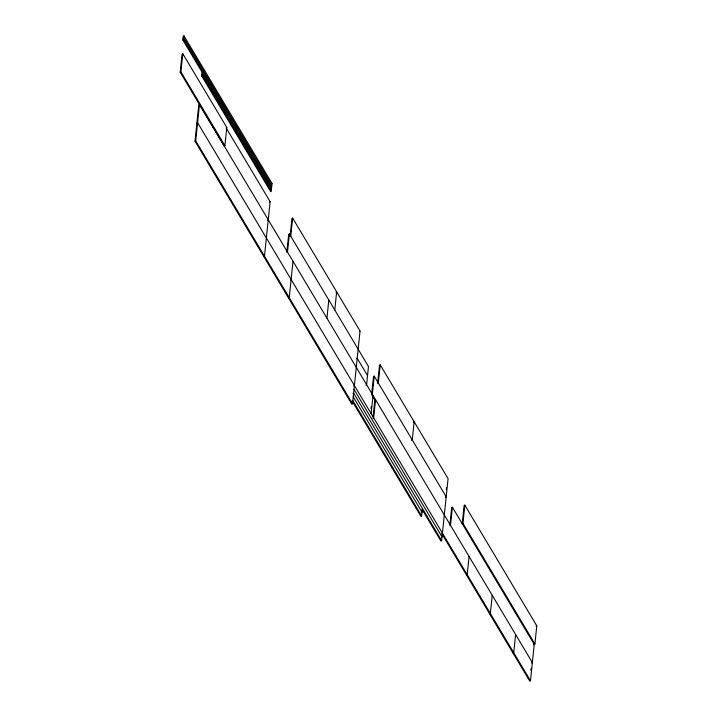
<?xml version="1.0" encoding="UTF-8"?>
<svg xmlns="http://www.w3.org/2000/svg" width="717" height="717" viewBox="0 0 717 717"><rect width="100%" height="100%" fill="white"/><g stroke="black" fill="none" stroke-linecap="round" stroke-linejoin="round"><path stroke-width="1.08" d="M202.328 72.596L182.889 40.009L183.283 36.235L183.964 35.85L272.003 183.444L271.223 190.991L270.533 191.376L201.764 76.065L202.149 72.3L202.839 71.906L202.445 75.679L271.223 190.991M180.209 72.247L182.082 54.071L182.772 53.685L226.787 127.474L224.905 145.659L224.224 146.044L180.209 72.247L180.89 71.861L182.772 53.685M271.609 187.218L183.579 39.623L183.964 35.85M290.071 236.646L291.944 218.47L292.635 218.076L360.042 331.039L352.522 403.752L351.841 404.146L195.024 141.24L198.779 104.888L199.469 104.494L532.355 662.58L531.664 662.974M352.522 403.752L195.714 140.855L199.469 104.494M270.533 191.376L270.73 189.494L271.42 189.1L202.642 73.797L201.952 74.183M226.787 127.474L226.106 127.868L270.121 201.62L264.492 256.157L263.802 256.552M289.381 233.912L287.499 252.088L286.818 252.474L288.7 234.298L289.381 233.912L368.475 366.512L366.593 384.688L365.912 385.083M290.752 236.252L292.635 218.076M293.002 261.311L289.247 297.672L288.566 298.057M326.934 318.196L328.816 300.02M334.767 310.049L336.649 291.828L335.959 292.267M371.756 393.624L373.521 376.506L374.211 376.12L446.198 496.809L445.508 497.195M374.211 376.12L372.329 394.296L371.639 394.691M371.003 408.672L371.227 406.539M371.137 413.628L373.019 395.452L372.329 395.847M373.082 417.177L374.857 400.068L375.538 399.683L373.656 417.859L372.974 418.253M380.216 364.863L378.334 383.039L377.644 383.425L379.526 365.249L380.216 364.863L448.071 478.633L441.654 540.717L440.973 541.102L422.107 509.473M421.623 515.971L352.845 400.669L352.155 401.054L420.933 516.365L421.623 515.971L422.403 508.425M446.279 489.711L446.503 487.578M449.926 524.683L451.701 507.573L452.382 507.188L534.228 644.404L530.472 680.765L529.782 681.15L441.753 533.556L442.434 533.17M452.382 507.188L450.509 525.364L449.819 525.758M462.931 523.32L464.804 505.144L464.123 505.539L462.241 523.715L462.931 523.32L534.918 644.009L533.547 644.789M469.079 556.5L467.197 574.676L466.507 575.07M492.229 595.316L490.356 613.501L489.666 613.886M515.613 634.527L513.739 652.703L513.049 653.088M530.894 670.458L531.109 668.316M534.918 644.009L536.791 625.833L464.804 505.144M183.086 38.126L183.776 37.732L271.806 185.327L271.125 185.721M182.889 40.009L183.579 39.623M201.764 76.065L202.445 75.679M196.906 123.064L197.587 122.67L530.472 680.765M195.024 141.24L195.714 140.855M271.313 183.83L272.003 183.444M269.44 202.015L270.121 201.62M267.558 220.191L268.248 219.805M290.439 279.881L291.129 279.496M359.351 331.424L360.042 331.039M356.537 358.697L357.218 358.303L367.534 375.6M353.714 385.961L354.404 385.576M352.934 393.508L353.624 393.122L441.654 540.717M413.458 422.134L414.139 421.748L412.266 439.924L411.576 440.31M421.327 512.592L422.008 512.198L353.23 396.895M441.358 537.329L442.048 536.943L354.01 389.349M536.11 626.219L536.791 625.833M180.89 71.861L224.905 145.659M372.213 395.65L375.072 400.436"/></g></svg>
